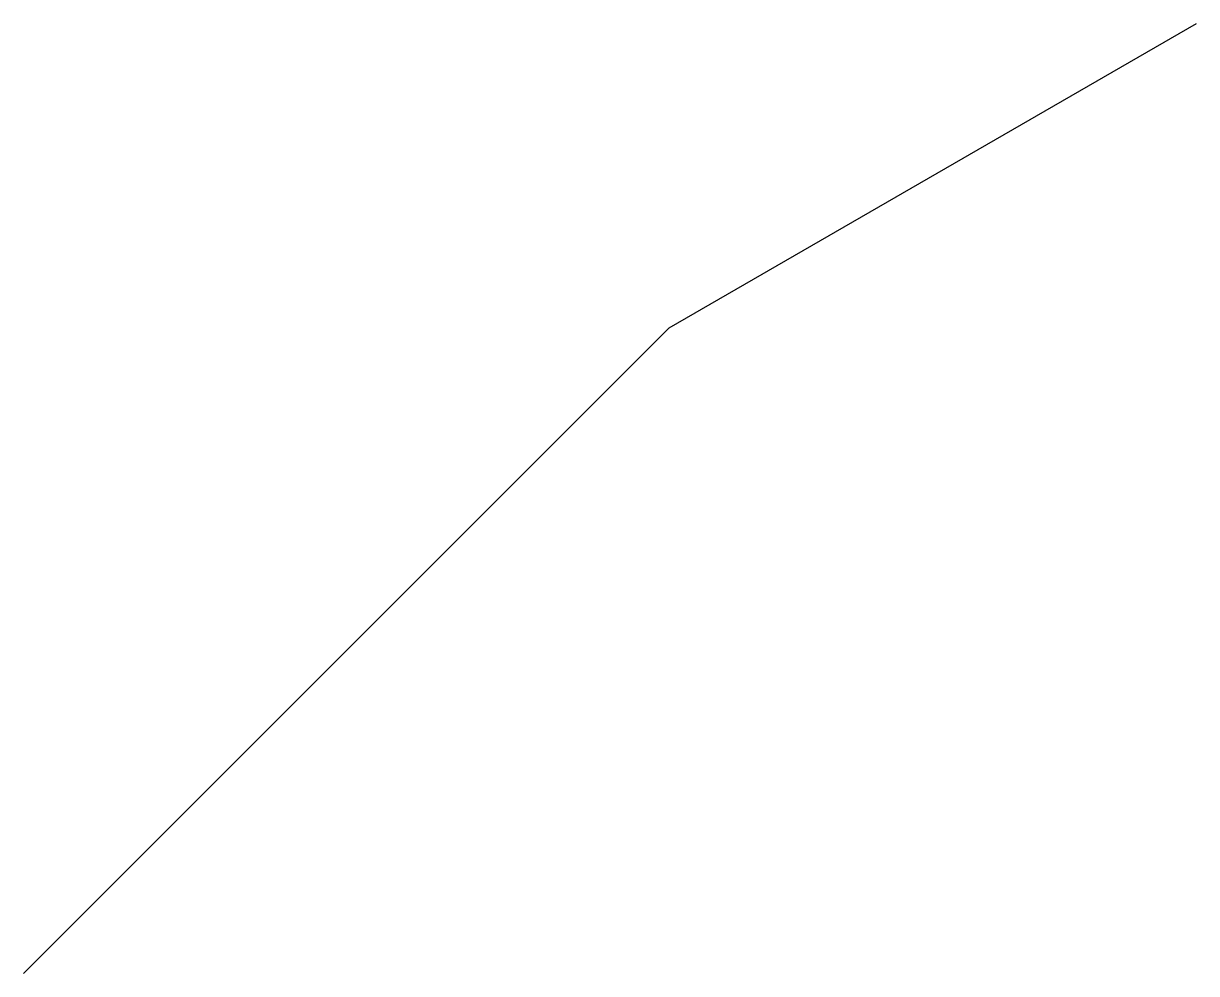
# Model space of a CAD drawing. Header units: inches. Extents: x 3 to 6.85, y 2 to 5.12.
import ezdxf

# ---------------------------------------------------------------- set-up
doc = ezdxf.new("R2010")
doc.units = ezdxf.units.IN

msp = doc.modelspace()

# ---------------------------------------------------------------- linework, layer by layer
for p, q in [((5.1213, 4.1213), (6.8534, 5.1213)), ((3, 2), (5.1213, 4.1213))]:
    msp.add_line(p, q)

doc.saveas('drawing.dxf')
